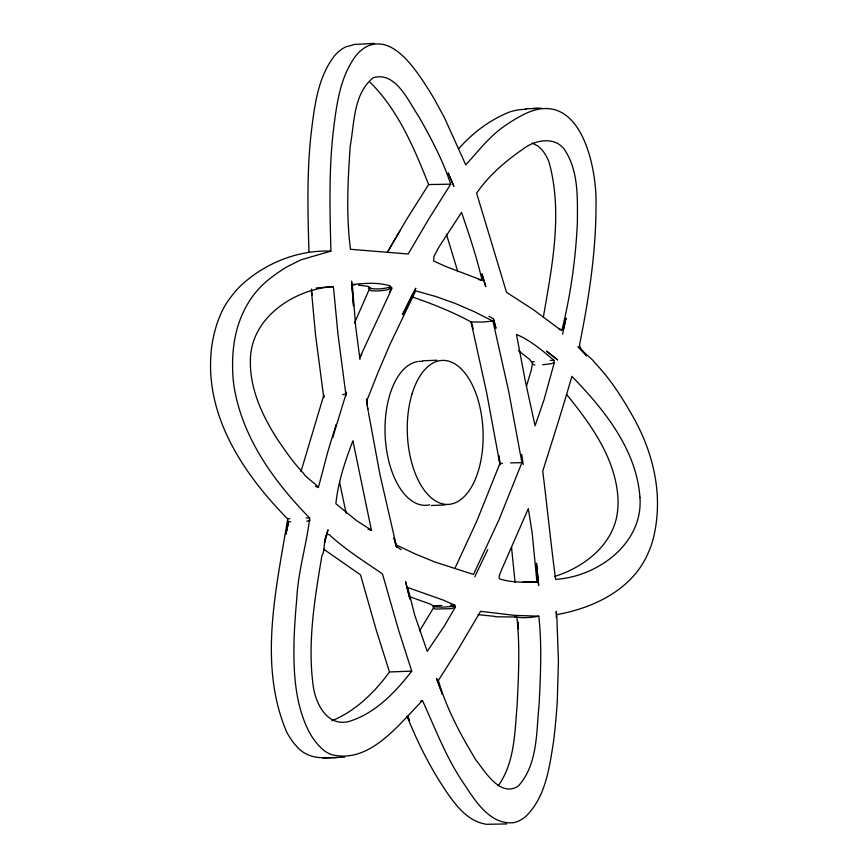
<?xml version="1.0" encoding="UTF-8"?>
<svg xmlns="http://www.w3.org/2000/svg" width="868" height="868" viewBox="0 0 868 868"><rect width="100%" height="100%" fill="white"/><g stroke="black" fill="none" stroke-linecap="round" stroke-linejoin="round"><path stroke-width="1.3" d="M556.29 617.506L556.355 611.322L556.29 613.578M371.385 530.109L352.907 440.814C345.193 460.875 337.967 482.499 335.883 503.755L356.824 520.833L371.385 530.109L367.999 529.339M515.06 582.352L511.491 546.948M366.491 398.846L367.761 409.208M536.923 581.983L532.182 533.039L528.319 508.594L500.749 571.708L499.013 576.656L499.491 578.891C511.371 582.678 524.554 582.374 536.923 581.983L522.861 581.961M422.477 700.617C399.096 724.01 369.703 764.382 331.543 754.585A67.237 35.328 87.7 0 1 319.218 746.024A82.59 43.4 87.7 0 1 308.607 730.921C294.512 702.538 293.33 669.987 294.068 638.913A418.159 219.734 87.7 0 1 296.748 599.148C297.974 571.719 306.588 544.909 309.702 518.044C275.937 483.584 245.666 442.496 235.521 394.408A67.053 35.241 87.7 0 1 232.657 370.256A82.753 43.487 87.7 0 1 233.731 345.974C236.736 320.943 247.955 296.509 267.724 280.331A420.535 220.982 87.7 0 1 287.308 266.65L300.946 259.825L330.903 251.123C329.905 210.685 328.69 170.041 333.486 129.723C336.675 104.062 340.126 76.145 356.401 55.064A83.1 43.66 87.7 0 1 368.075 45.874C388.528 37.552 405.768 57.342 416.683 71.957A416.336 218.769 87.7 0 1 433.696 97.997L444.308 117.386L465.736 164.855C478.528 151.054 489.986 135.571 505.957 125.09A420.568 221.004 87.7 0 1 525.943 113.382C580.985 88.102 597.249 168.088 596.001 205.824C596.012 252.751 588.699 299.243 579.477 345.128C581.549 352.571 590.283 356.347 594.591 362.488C603.727 372.046 611.788 382.571 619.036 393.616A418.159 219.734 87.7 0 1 635.43 421.132C649.72 447.845 658.367 477.899 657.423 508.355A82.59 43.4 87.7 0 1 654.722 532.008A67.237 35.328 87.7 0 1 648.331 552.58C633.043 589.198 593.81 608.099 556.768 614.598L558.428 661.351L557.256 701.735A416.369 218.79 87.7 0 1 553.621 741.077C549.433 767.323 545.809 796.965 525.78 816.452A83.1 43.671 87.7 0 1 513.498 822.69C489.661 825.088 474.677 800.003 463.295 782.806C445.989 757.363 435.226 728.339 422.477 700.617L420.481 701.116M330.903 251.123C297.605 249.8 264.035 263.46 239.937 286.451A193.705 101.784 87.7 0 0 225.951 303.995C218.161 317.026 213.81 331.912 211.694 346.874A82.785 43.498 87.7 0 0 210.631 371.157C213.061 428.911 248.595 479.082 287.677 518.977C276.425 588.048 257.97 664.356 286.581 731.832A82.623 43.422 87.7 0 0 297.192 746.936C304.125 755.051 315.192 758.469 325.619 757.493M359.992 359.493L355.706 326.911L352.332 284.541C364.734 283.239 378.329 282.122 390.285 285.952L391.088 287.807L389.374 292.57M308.932 252.024C307.804 211.564 306.686 170.898 311.471 130.558C314.661 104.919 318.1 77.024 334.375 55.964A83.144 43.693 87.7 0 1 346.05 46.764L353.092 44.919M345.605 396.502L346.571 392.162L332.726 437.613M543.303 317.417C552.005 266.465 563.137 212.53 548.891 161.622A44.637 23.458 87.7 0 0 540.851 148.645L537.639 145.846L532.084 142.981M562.627 334.202L565.99 318.111L563.408 329.373M288.523 521.994L285.865 534.287L288.339 523.165M554.316 362.564L544.052 399.714L535.068 425.787L525.227 380.629L516.493 334.44C530.326 340.299 542.467 350.531 553.849 360.285L554.316 362.564L550.854 363.8L542.652 364.755M518.511 350.715L529.632 359.406L532.496 363.106L531.379 369.746L526.475 386.217M561.932 330.111C570.623 294.957 575.69 258.903 577.383 222.729C577.437 198.87 578.717 172.569 565.719 151.477C556.334 135.473 534.731 139.618 522.395 149.513C505.024 161.524 488.608 175.683 476.619 193.184L506.511 292.321L533.473 309.767L558.699 328.549L561.932 330.111L559.1 329.406M300.968 471.584L323.775 395.211L323.862 397.273M336.155 424.344L328.017 451.056L318.372 487.599M367.24 405.313L366.784 400.886L378.339 371.645L390.188 343.912L415.674 290.867L435.844 296.52L455.071 303.388L473.939 311.525L492.948 321.106L508.681 391.284L521.928 462.622L498.916 519.965L473.483 574.442L434.922 562.019L415.718 554.153L396.134 544.887L379.837 474.047L368.455 412.495M411.378 296.672C431.83 303.572 452 311.655 471.031 321.898L486.568 392.249L499.805 463.751L476.89 520.865L455.223 567.683M358.538 285.149L367.587 286.245L368.791 287.08L369.28 289.304L354.415 323.2M455.201 607.405L444.394 625.915L427.219 651.391L414.654 614.935L407.743 587.517L443.353 600.135L454.745 605.115L455.201 607.405L451.067 608.663L435.031 609.054L433.49 607.936L433.056 605.701L429.964 603.976L410.021 596.826M433.49 607.936L419.58 630.906M392.152 287.948L359.743 357.659M487.783 549.607L474.785 576.753M450.666 184.179L428.792 218.964L408.166 253.998L350.52 249.29C345.952 215.231 347.894 180.511 350.205 146.291C354.426 123.289 353.319 93.397 373.381 77.675C396.231 71.046 408.828 102.283 419.092 117.039C431.19 138.533 443.092 160.721 450.666 184.179L428.64 184.558L406.549 219.463L393.356 242.096M342.665 394.69L345.8 393.877L346.299 392.987M387.345 252.469L392.672 243.127M387.269 252.523L400.072 230.454M323.721 549.216L360.513 574.855L376.354 630.45L389.472 671.962C374.672 692.306 355.413 711.25 331.782 720.787M411.714 671.138C395.331 692.328 375.106 713.594 348.719 721.547C326.27 727.069 314.531 701.626 312.871 683.181C307.587 640.432 314.976 597.282 321.995 555.162C325.565 553.068 322.95 527.169 330.914 536.218C346.799 550.54 364.994 561.802 382.495 573.954L398.412 629.528L411.714 671.138L389.472 671.962M359.894 357.301L361.891 354.198M458.467 148.971C472.561 132.847 490.225 119.556 510.232 111.755A193.716 101.795 87.7 0 1 526.084 109.346M391.088 287.807L387.139 289.923L378.687 290.954L370.983 290.78L369.28 289.304M390.784 286.896C383.927 288.87 376.05 289.673 369.117 288.133M306.805 521.212L310.136 520.225M554.478 576.526C582.547 567.65 609.846 547.632 616.573 517.512A44.615 23.447 87.7 0 0 617.983 498.395C615.651 458.423 590.945 424.419 566.576 394.419M538.789 616.204L514.268 615.347L480.622 611.311L457.132 651.033L438.34 680.458C446.521 708.548 460.615 734.816 475.762 759.793C485.006 771.435 500.391 797.931 518.348 786.007C538.127 764.155 536.261 731.312 539.158 703.764C540.547 674.664 542.012 645.152 538.789 616.204C530.956 617.615 522.644 618.417 514.8 616.725M345.8 393.877L337.945 334.039L333.605 288.599L333.008 286.614L316.202 287.992M492.948 321.106L481.805 322.104L471.031 321.898M287.677 518.977L289.869 518.576M532.214 361.999L534.189 361.685M455.038 606.222L442.702 607.188L433.36 606.786M499.805 463.751L502.431 463.404M353.547 44.485L374.553 43.4M506.728 823.938L486.275 824.307M525.379 108.88L541.589 108.218M336.534 757.655L322.831 757.948L344.683 757.167M422.781 360.795L436.854 360.22M445.371 504.926L431.298 505.501M550.171 360.448L553.849 360.285M510.503 462.926L521.928 462.622M450.394 605.278L454.745 605.115M441.888 605.528L433.056 605.701M533.516 108.392L538.42 108.305M516.156 617.018L495.183 616.768M494.868 616.367L478.008 614.663M306.133 517.881L309.702 518.044M352.419 284.747L354.958 284.867M485.418 824.047C468.156 821.28 456.275 806.036 446.933 792.484C430.734 768.668 417.736 742.899 407.049 716.187M315.453 486.264C325.218 490.865 302.78 475.23 303.984 473.776C293.471 462.991 285.04 450.47 276.599 438.047C262.082 415.088 249.951 388.875 250.385 361.186C250.017 318.122 294.046 289.077 333.008 286.614M482.055 280.277L445.881 266.541L433.664 261.04L433.859 256.613L438.763 247.315L461.548 212.421C469.165 234.61 476.803 257.384 482.055 280.277L478.518 279.529M368.791 287.08L370.267 287.46M288.1 521.169L290.541 521.907M532.681 364.267L534.883 365.048M488.912 316.267L493.447 318.849L495.878 328.093L493.447 318.849M396.752 547.144L393.964 537.845L396.123 546.298L401.157 549.639M369.79 81.983C398.13 109.878 414.188 148.168 428.64 184.558M516.872 617.115C520.106 646.465 518.543 676.389 517.089 705.879C514.757 732.299 514.691 761.453 499.306 784.216A44.42 23.338 87.7 0 1 497.852 785.811M457.816 271.662L446.412 234.186M471.357 321.713L473.103 328.929M346.18 513.379L339.594 482.25M367.652 407.71L368.26 411.302M500.25 464.423L498.796 455.613L499.946 464.749M521.744 454.452L523.22 464.575M323.753 397.511L315.561 335.222L311.438 290.737M311.46 289.087L312.057 295.066M518.012 622.074L518.424 628.844L518.087 622.247M429.638 504.796A72.055 37.866 87.7 0 1 385.49 440.846A72.055 37.866 87.7 0 1 417.486 361.587M418.712 361.413A72.055 37.866 87.7 0 1 422.434 361.37M639.933 497.31C643.47 543.368 597.726 576.775 555.607 579.357C550.8 543.433 547.263 507.151 542.728 471.14C552.645 439.75 562.876 407.851 571.882 376.343C604.03 409.414 636.504 449.44 639.933 497.31M326.78 534.037L324.393 542.956L327.985 529.784L326.78 534.037M412.376 294.74L402.426 314.726L415.837 288.198L412.376 294.74M557.506 359.797L546.666 351.258L557.506 359.797M586.659 355.706L578.142 346.842L586.659 355.706M453.812 186.153L448.268 173.101L453.812 186.153M409.501 720.635L407.906 716.968L409.501 720.635M442.42 694.248L436.55 678.45L442.42 694.248M485.722 286.548L481.99 273.995L485.722 286.548M409.902 598.931L405.606 581.885L409.902 598.931M538.637 585.336L536.5 563.375L538.637 585.336M353.526 305.677L351.605 281.362L353.526 305.677M412.094 393.779A72.055 37.866 87.7 0 0 445.718 504.351A72.055 37.866 87.7 0 0 477.812 399.085A72.055 37.866 87.7 0 0 412.094 393.779"/></g></svg>
